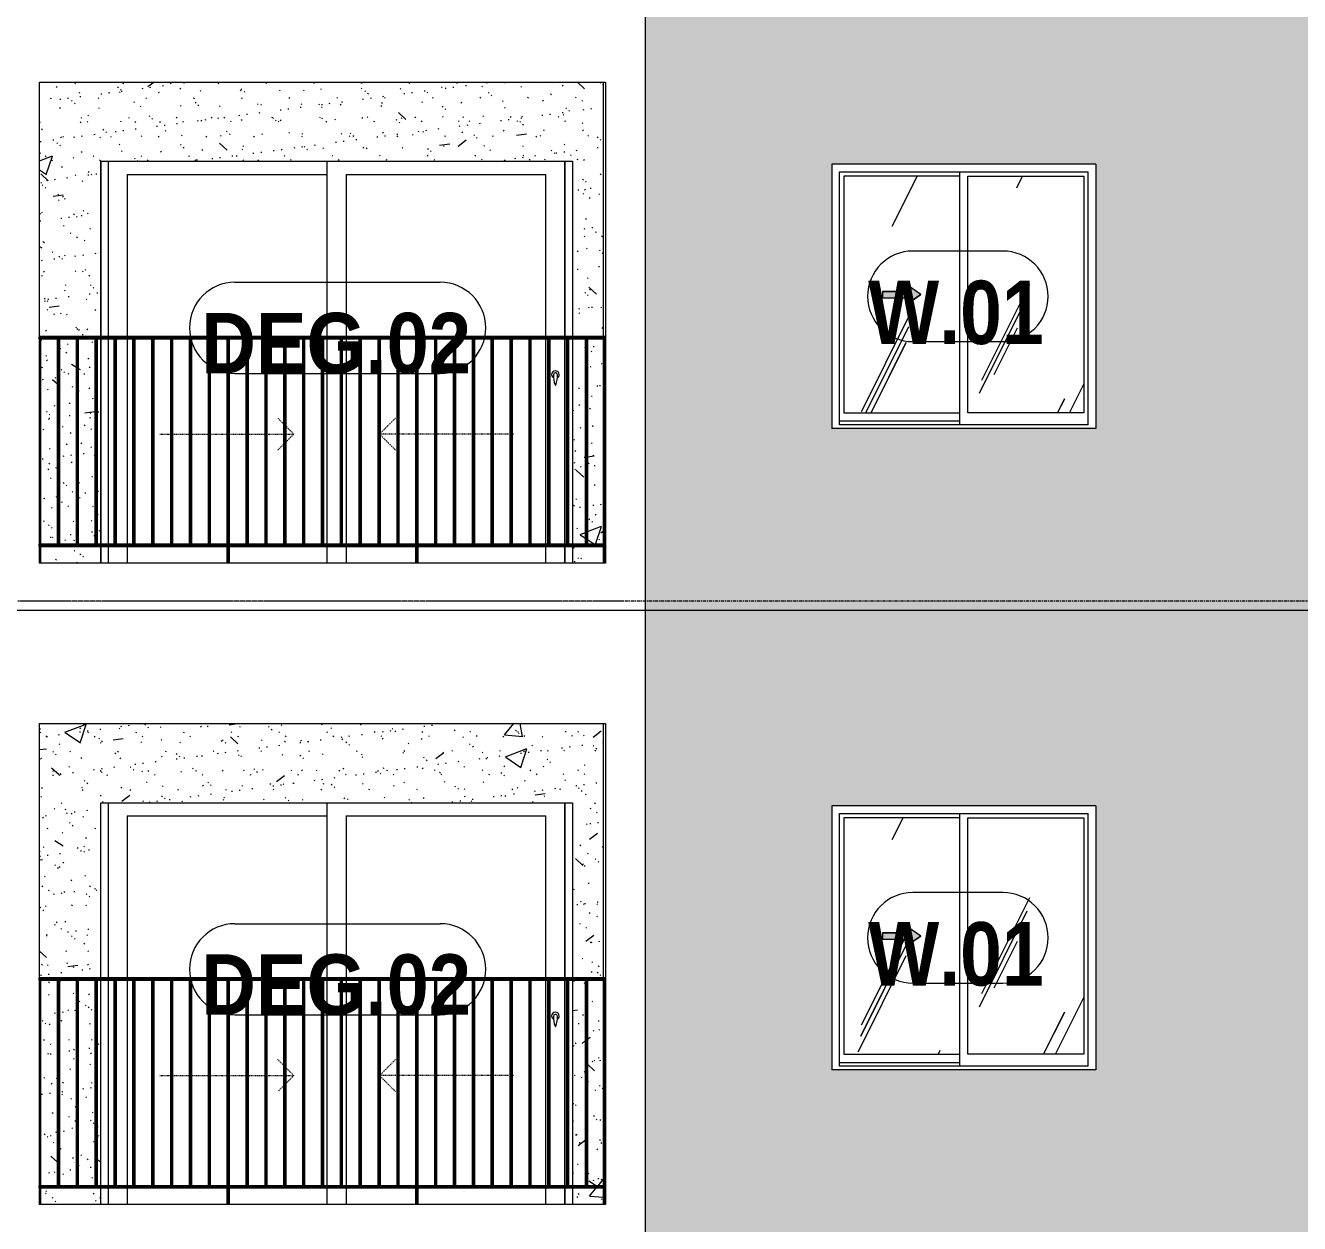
# Model space of a CAD drawing. Header units: millimetres. Extents: x 25061 to 259291, y -8723 to 35400.
# Drawn here: x 189535 to 196291, y 5700 to 12050 of the extents above; entities that cross this region are included whole.
import ezdxf

# ---------------------------------------------------------------- set-up
doc = ezdxf.new("R2010")
doc.units = ezdxf.units.MM
for name, pattern in [('1 NÉT CALL OUT', [6, 3, -3]), ('Centre', [31.75, 6.35, -4.7625, 15.875, -4.7625]), ('Dash', [6.35, 3.175, -3.175]), ('Dash 1_8_', [6.35, 3.175, -3.175])]:
    doc.linetypes.add(name, pattern=pattern)
for name, color, linetype, lineweight in [('0-2', 50, 'Continuous', 5), ('A-AREA', 32, 'Dash 1_8_', 9), ('A-DETL-GENF', 92, 'Continuous', 9), ('A-DETL-GENF-3', 92, '1 NÉT CALL OUT', 9), ('A-DOOR', 31, 'Continuous', 9), ('A-DOOR-FRAM', 31, 'Continuous', 9), ('A-DOOR-HDLN', 31, 'Dash', 9), ('A-DOOR-IDEN', 31, 'Continuous', 9), ('A-FLOR-LEVL-2', 51, 'Centre', 9), ('A-GLAZ', 151, 'Continuous', 9), ('A-GLAZ-1', 7, '1 NÉT CALL OUT', 9), ('A-GLAZ-IDEN', 152, 'Continuous', 9), ('A-WALL', 113, 'Continuous', 9), ('A-WALL-PATT-2', 9, 'Continuous', 9), ('A-WALL-PATT-3', 111, 'Continuous', 5), ('I-WALL-2', 7, 'Continuous', 9)]:
    doc.layers.add(name, color=color, linetype=linetype, lineweight=lineweight)
doc.styles.add('Arial_B_1', font='arialbd.ttf', dxfattribs={"width": 0.9, "height": 320})
doc.styles.add('Arial_B_2', font='arialbd.ttf', dxfattribs={"width": 0.85, "height": 336})
pattern_1 = [(50, (-80880.3, 14125), (1165.98, -102.01), [121.92, -1341.12]), (355, (-80880.3, 14125), (-225.55, 1222.76), [97.54, -1072.9]), (100.451, (-80783.1, 14116.5), (940.43, 1120.75), [103.62, -1139.78]), (46.184, (-80880.3, 14450.1), (1734.9, -269.07), [182.88, -2011.68]), (96.636, (-80735.7, 14427.7), (1519.38, 1583.54), [155.42, -1709.66]), (351.184, (-80880.3, 14450.1), (1519.4, 1583.52), [146.3, -1609.34]), (21, (-80717.7, 14368.8), (970.33, -654.5), [121.92, -1341.12]), (326, (-80717.7, 14368.8), (395.53, 1178.8), [97.54, -1072.9]), (71.451, (-80636.9, 14314.3), (1365.87, 524.3), [103.62, -1139.78]), (37.5, (-80880.3, 14125), (19.767, 541.153), [53.645, -1006.246, 53.645, -1035.507, -1076.96]), (37.5, (-80880.3, 14125), (19.767, 541.153), [-2149.043, 53.645, -1023.315]), (7.5, (-80880.3, 14125), (427.646, 641.156), [53.645, -567.334, 53.645, -981.862, -410.464]), (7.5, (-80880.3, 14125), (427.646, 641.156), [-1656.486, 53.645, -356.82]), (327.5, (-81242.8, 14125), (867.782, -36.665), [53.645, -352.755, 53.645, -1214.323, -1682.496]), (327.5, (-81242.8, 14125), (867.782, -36.665), [-1674.37, 53.645, -1628.85]), (317.5, (-81405.4, 14125), (948.028, 162.73), [53.645, -474.675, 53.645, -788.416, -1194.816]), (317.5, (-81405.4, 14125), (948.028, 162.73), [-1370.38, 53.645, -1141.17])]
pattern_2 = [(37.5, (-80880.3, 14125), (-5.1206, 156.6122), [5.364, -118.181, 5.364, -132.812, -132.08]), (37.5, (-80880.3, 14125), (-5.1206, 156.6122), [-261.722, 5.364, -126.716]), (7.5, (-80880.3, 14125), (143.847, 229.3842), [5.364, -61.285, 5.364, -105.989, -42.672]), (7.5, (-80880.3, 14125), (143.847, 229.3842), [-178.003, 5.364, -37.308]), (327.5, (-80980.28, 14125), (253.1176, 0.4601), [5.364, -35.276, 5.364, -140.94, -191.008]), (327.5, (-80980.28, 14125), (253.1176, 0.4601), [-186.944, 5.364, -185.644]), (317.5, (-80980.28, 14125), (244.338, 71.3376), [5.364, -14.956, 5.364, -90.546, -109.728]), (317.5, (-80980.28, 14125), (244.338, 71.3376), [-116.23, 5.364, -104.364])]
pattern_3 = [(63.435, (-78970.7, 14236.3), (-0.002, 1625.6), [567.96, -3066.99]), (63.435, (-80596.3, 14236.3), (-0.002, 1625.6), [567.96, -3067]), (63.435, (-78192.5, 14550.35), (-0.002, 1625.6), [567.96, -3066.99]), (63.435, (-79818.1, 14550.35), (-0.002, 1625.6), [567.96, -3067]), (63.435, (-78310.3, 14439.5), (-0.002, 1625.6), [567.96, -3066.99]), (63.435, (-79935.9, 14439.5), (-0.002, 1625.6), [567.96, -3067]), (63.435, (-78430.35, 15074.4), (-0.002, 1625.6), [276.06, -3358.9]), (63.435, (-80055.95, 15074.4), (-0.002, 1625.6), [276.06, -3358.9]), (63.435, (-78508.9, 14976.15), (-0.002, 1625.6), [567.96, -3066.99]), (63.435, (-80134.5, 14976.15), (-0.002, 1625.6), [567.96, -3066.99]), (63.435, (-78495, 15046.7), (-0.002, 1625.6), [567.96, -3066.99]), (63.435, (-80120.6, 15046.7), (-0.002, 1625.6), [567.96, -3066.99]), (63.435, (-79150.9, 14737.2), (-0.002, 1625.6), [567.96, -3066.99]), (63.435, (-80776.5, 14737.2), (-0.002, 1625.6), [567.96, -3067]), (63.435, (-79137, 14820.35), (-0.002, 1625.6), [567.96, -3066.99]), (63.435, (-80762.6, 14820.35), (-0.002, 1625.6), [567.96, -3067]), (63.435, (-79133.3, 14880.3), (-0.002, 1625.6), [567.96, -3066.99]), (63.435, (-80758.9, 14880.3), (-0.002, 1625.6), [567.96, -3067])]

# ---------------------------------------------------------------- blocks, each defined once
blk = doc.blocks.new('NCV_TKTC_TANG 2_rvt-2-TKCS_MẶT CẮT 2')
at = {"layer": 'A-WALL-PATT-2'}
h = blk.add_hatch(dxfattribs=at)
h.set_pattern_fill('FP_37', color=256, style=0, pattern_type=2)
h.set_pattern_definition(pattern_1)
h.paths.add_polyline_path([(-88673.4, 5800), (-88662.6, 5800), (-88662.6, 5890), (-88827.6, 5890), (-88827.6, 5800)])
h.paths.add_polyline_path([(-91647.6, 5800), (-91327.6, 5800), (-91327.6, 5890), (-91647.6, 5890)])
h.paths.add_polyline_path([(-91347.6, 5900), (-91327.6, 5900), (-91327.6, 6990), (-91347.6, 6990), (-91347.6, 6783.1)])
h.paths.add_polyline_path([(-91616.9, 5900), (-91557.6, 5900), (-91557.6, 6990), (-91647.6, 6990), (-91647.6, 5900)])
h.paths.add_polyline_path([(-91357.6, 5900), (-91357.6, 6990), (-91447.6, 6990), (-91447.6, 5900)])
h.paths.add_polyline_path([(-91457.6, 5900), (-91457.6, 6990), (-91547.6, 6990), (-91547.6, 5900)])
h.paths.add_polyline_path([(-88662.6, 5900), (-88662.6, 6990), (-88747.6, 6990), (-88747.6, 5900), (-88680.7, 5900)])
h.paths.add_polyline_path([(-88757.6, 5900), (-88757.6, 6990), (-88827.6, 6990), (-88827.6, 5900)])
h.paths.add_polyline_path([(-91652.6, 7000), (-91327.6, 7000), (-91327.6, 7930), (-88827.6, 7930), (-88827.6, 7000), (-88662.6, 7000), (-88662.6, 8350), (-91652.6, 8350), (-91652.6, 7400)])
h = blk.add_hatch(dxfattribs=at)
h.set_pattern_fill('FP_38', color=256, style=0, pattern_type=2)
h.set_pattern_definition(pattern_2)
h.paths.add_polyline_path([(-88673.4, 5800), (-88662.6, 5800), (-88662.6, 5890), (-88827.6, 5890), (-88827.6, 5800)])
h.paths.add_polyline_path([(-91647.6, 5800), (-91327.6, 5800), (-91327.6, 5890), (-91647.6, 5890)])
h.paths.add_polyline_path([(-91347.6, 5900), (-91327.6, 5900), (-91327.6, 6990), (-91347.6, 6990), (-91347.6, 6783.1)])
h.paths.add_polyline_path([(-91616.9, 5900), (-91557.6, 5900), (-91557.6, 6990), (-91647.6, 6990), (-91647.6, 5900)])
h.paths.add_polyline_path([(-91357.6, 5900), (-91357.6, 6990), (-91447.6, 6990), (-91447.6, 5900)])
h.paths.add_polyline_path([(-91457.6, 5900), (-91457.6, 6990), (-91547.6, 6990), (-91547.6, 5900)])
h.paths.add_polyline_path([(-88662.6, 5900), (-88662.6, 6990), (-88747.6, 6990), (-88747.6, 5900), (-88680.7, 5900)])
h.paths.add_polyline_path([(-88757.6, 5900), (-88757.6, 6990), (-88827.6, 6990), (-88827.6, 5900)])
h.paths.add_polyline_path([(-91652.6, 7000), (-91327.6, 7000), (-91327.6, 7930), (-88827.6, 7930), (-88827.6, 7000), (-88662.6, 7000), (-88662.6, 8350), (-91652.6, 8350), (-91652.6, 7400)])
at = {"layer": 'I-WALL-2'}
for p, q in [((-88662.6, 7000), (-88662.6, 8350)), ((-91327.6, 7000), (-91327.6, 7930)), ((-91327.6, 7930), (-88827.6, 7930)), ((-88827.6, 7930), (-88827.6, 7000)), ((-91327.6, 5900), (-91327.6, 6990)), ((-88827.6, 6990), (-88827.6, 5900)), ((-88662.6, 5900), (-88662.6, 6990)), ((-91327.6, 5800), (-91327.6, 5890)), ((-88827.6, 5890), (-88827.6, 5800)), ((-88662.6, 5800), (-88662.6, 5890))]:
    blk.add_line(p, q, dxfattribs=at)
blk = doc.blocks.new('NCV_TKTC_TANG 3 - 4_rvt-4-TKCS_MẶT CẮT 2')
at = {"layer": 'A-WALL-PATT-2'}
h = blk.add_hatch(dxfattribs=at)
h.set_pattern_fill('FP_37', color=256, style=0, pattern_type=2)
h.set_pattern_definition(pattern_1)
h.paths.add_polyline_path([(-91631.3, 9200), (-91327.7, 9200), (-91327.7, 9290), (-91647.6, 9290), (-91647.6, 9200)])
h.paths.add_polyline_path([(-88662.7, 9200), (-88662.7, 9290), (-88827.7, 9290), (-88827.7, 9200), (-88673.6, 9200)])
h.paths.add_polyline_path([(-91608.2, 9300), (-91557.6, 9300), (-91557.6, 10390), (-91647.6, 10390), (-91647.6, 9300), (-91617.1, 9300)])
h.paths.add_polyline_path([(-91457.6, 9300), (-91457.6, 10390), (-91547.6, 10390), (-91547.6, 9300)])
h.paths.add_polyline_path([(-91357.6, 9300), (-91357.6, 10390), (-91447.6, 10390), (-91447.6, 9300)])
h.paths.add_polyline_path([(-91347.6, 9300), (-91327.7, 9300), (-91327.7, 10390), (-91347.6, 10390), (-91347.6, 9867.5)])
h.paths.add_polyline_path([(-88662.7, 9300), (-88662.7, 10390), (-88747.6, 10390), (-88747.6, 9300), (-88680.8, 9300)])
h.paths.add_polyline_path([(-88757.6, 9300), (-88757.6, 10390), (-88827.7, 10390), (-88827.7, 9300)])
h.paths.add_polyline_path([(-91652.6, 10390), (-91652.6, 10400), (-91327.7, 10400), (-91327.7, 11330), (-88827.7, 11330), (-88827.7, 10400), (-88662.7, 10400), (-88662.7, 11750), (-91652.6, 11750), (-91652.6, 10390)])
h = blk.add_hatch(dxfattribs=at)
h.set_pattern_fill('FP_38', color=256, style=0, pattern_type=2)
h.set_pattern_definition(pattern_2)
h.paths.add_polyline_path([(-91631.3, 9200), (-91327.7, 9200), (-91327.7, 9290), (-91647.6, 9290), (-91647.6, 9200)])
h.paths.add_polyline_path([(-88662.7, 9200), (-88662.7, 9290), (-88827.7, 9290), (-88827.7, 9200), (-88673.6, 9200)])
h.paths.add_polyline_path([(-91608.2, 9300), (-91557.6, 9300), (-91557.6, 10390), (-91647.6, 10390), (-91647.6, 9300), (-91617.1, 9300)])
h.paths.add_polyline_path([(-91457.6, 9300), (-91457.6, 10390), (-91547.6, 10390), (-91547.6, 9300)])
h.paths.add_polyline_path([(-91357.6, 9300), (-91357.6, 10390), (-91447.6, 10390), (-91447.6, 9300)])
h.paths.add_polyline_path([(-91347.6, 9300), (-91327.7, 9300), (-91327.7, 10390), (-91347.6, 10390), (-91347.6, 9867.5)])
h.paths.add_polyline_path([(-88662.7, 9300), (-88662.7, 10390), (-88747.6, 10390), (-88747.6, 9300), (-88680.8, 9300)])
h.paths.add_polyline_path([(-88757.6, 9300), (-88757.6, 10390), (-88827.7, 10390), (-88827.7, 9300)])
h.paths.add_polyline_path([(-91652.6, 10390), (-91652.6, 10400), (-91327.7, 10400), (-91327.7, 11330), (-88827.7, 11330), (-88827.7, 10400), (-88662.7, 10400), (-88662.7, 11750), (-91652.6, 11750), (-91652.6, 10390)])
at = {"layer": 'I-WALL-2'}
for p, q in [((-88662.7, 10400), (-88662.7, 11750)), ((-91327.7, 10400), (-91327.7, 11330)), ((-91327.7, 11330), (-88827.7, 11330)), ((-88827.7, 11330), (-88827.7, 10400)), ((-91327.7, 9300), (-91327.7, 10390)), ((-88827.7, 10390), (-88827.7, 9300)), ((-88662.7, 9300), (-88662.7, 10390)), ((-91327.7, 9200), (-91327.7, 9290)), ((-88827.7, 9290), (-88827.7, 9200)), ((-88662.7, 9200), (-88662.7, 9290))]:
    blk.add_line(p, q, dxfattribs=at)
blk = doc.blocks.new('1_FAMILY RVT - W01-WxH 1400x1400xmm-V131-TKCS_MẶT CẮT 2')
at = {"layer": 'A-DETL-GENF-3'}
blk.add_hatch(color=256, dxfattribs=at).paths.add_polyline_path([(-87048.1, 10576.5), (-86980.3, 10623.9), (-87048.1, 10671.4), (-87048.1, 10640.9), (-87183.5, 10640.9), (-87183.5, 10607), (-87048.1, 10607)])
at = {"layer": 'A-GLAZ'}
h = blk.add_hatch(dxfattribs=at)
h.set_pattern_fill('FP_35', color=256, style=0, pattern_type=2)
h.set_pattern_definition(pattern_3)
h.paths.add_polyline_path([(-87389.1, 9997), (-86774.8, 9997), (-86774.8, 11250.9), (-87389.1, 11250.9), (-87389.1, 10607)])
h.paths.add_polyline_path([(-87048.1, 10576.5), (-87048.1, 10607), (-87183.5, 10607), (-87183.5, 10640.9), (-87048.1, 10640.9), (-87048.1, 10671.4), (-86980.3, 10623.9), (-87044.2, 10579.2)])
h = blk.add_hatch(dxfattribs=at)
h.set_pattern_fill('FP_35', color=256, style=0, pattern_type=2)
h.set_pattern_definition(pattern_3)
h.paths.add_polyline_path([(-86116.1, 9997), (-86116.1, 11250.9), (-86730.3, 11250.9), (-86730.3, 9997)])
at = {"layer": 'A-DETL-GENF'}
for p, q in [((-87183.5, 10640.9), (-87183.5, 10607)), ((-87183.5, 10640.9), (-87048.1, 10640.9)), ((-87048.1, 10640.9), (-87183.5, 10640.9)), ((-87183.5, 10640.9), (-87183.5, 10607)), ((-87183.5, 10607), (-87048.1, 10607)), ((-87183.5, 10607), (-87048.1, 10607)), ((-87048.1, 10671.4), (-87048.1, 10640.9)), ((-86980.3, 10623.9), (-87048.1, 10671.4)), ((-86980.3, 10623.9), (-87048.1, 10671.4)), ((-87048.1, 10671.4), (-87048.1, 10640.9)), ((-86980.3, 10623.9), (-87048.1, 10576.5)), ((-87048.1, 10576.5), (-86980.3, 10623.9)), ((-87048.1, 10607), (-87048.1, 10576.5)), ((-87048.1, 10607), (-87048.1, 10576.5))]:
    blk.add_line(p, q, dxfattribs=at)
at = {"layer": 'A-GLAZ'}
for p, q in [((-86052.6, 11314.4), (-87452.6, 11314.4)), ((-87452.6, 11314.4), (-87452.6, 9914.4)), ((-86052.6, 11314.4), (-86052.6, 9914.4)), ((-87411.6, 11273.5), (-86093.5, 11273.5)), ((-87411.6, 9933.5), (-87411.6, 11273.5)), ((-87389.1, 11250.9), (-87389.1, 9997)), ((-86774.8, 11250.9), (-87389.1, 11250.9)), ((-86774.8, 11273.5), (-86774.8, 9933.5)), ((-86730.3, 9997), (-86730.3, 11250.9)), ((-86730.3, 11250.9), (-86116.1, 11250.9)), ((-86116.1, 11250.9), (-86116.1, 9997)), ((-86093.5, 9933.5), (-86093.5, 11273.5)), ((-86774.8, 9952.5), (-87411.6, 9952.5)), ((-86774.8, 9952.5), (-87411.6, 9952.5)), ((-86093.5, 9933.5), (-87411.6, 9933.5)), ((-87389.1, 9997), (-86774.8, 9997)), ((-86116.1, 9997), (-86730.3, 9997)), ((-86052.6, 9914.4), (-87452.6, 9914.4))]:
    blk.add_line(p, q, dxfattribs=at)
blk = doc.blocks.new('DEG_02-DEG_03 - DEG_02-2500x2400mm-CỬA ĐI 02 CÁNH TRƯỢT-V136-TKCS_MẶT CẮT 2')
at = {"layer": 'A-DOOR'}
for p, q in [((-90127.6, 10400), (-90127.6, 11330)), ((-88867.6, 11330), (-88867.6, 10400)), ((-91187.6, 11260), (-91187.6, 10400)), ((-91187.6, 11260), (-90127.6, 11260)), ((-90027.6, 11260), (-90027.6, 10400)), ((-90027.6, 11260), (-88967.6, 11260)), ((-88967.6, 10400), (-88967.6, 11260)), ((-91187.6, 10390), (-91187.6, 9300)), ((-90127.6, 9300), (-90127.6, 10390)), ((-90027.6, 10390), (-90027.6, 9300)), ((-88967.6, 9300), (-88967.6, 10390)), ((-88867.6, 10390), (-88867.6, 9300)), ((-91187.6, 9290), (-91187.6, 9200)), ((-90127.6, 9200), (-90127.6, 9290)), ((-90027.6, 9290), (-90027.6, 9200)), ((-88967.6, 9200), (-88967.6, 9290)), ((-88867.6, 9290), (-88867.6, 9200))]:
    blk.add_line(p, q, dxfattribs=at)
at = {"layer": 'A-DOOR', "flags": 128}
blk.add_lwpolyline([(-88916.1, 10208.7), (-88916.1, 10208.7), (-88916.1, 10208.7), (-88916.1, 10208.7), (-88916.1, 10208.7), (-88916.1, 10208.7), (-88916.1, 10208.7), (-88916.2, 10208.7), (-88916.2, 10208.7), (-88916.2, 10208.7), (-88916.2, 10208.7), (-88916.3, 10208.7), (-88916.3, 10208.7), (-88916.3, 10208.7), (-88916.4, 10208.7), (-88916.4, 10208.7), (-88916.4, 10208.7), (-88916.5, 10208.7), (-88916.5, 10208.7), (-88916.6, 10208.7), (-88916.6, 10208.7), (-88916.7, 10208.7), (-88916.7, 10208.7), (-88916.8, 10208.7), (-88916.8, 10208.7), (-88916.9, 10208.7), (-88916.9, 10208.7), (-88917, 10208.7), (-88917, 10208.7), (-88917.1, 10208.7), (-88917.1, 10208.7), (-88917.2, 10208.7), (-88917.3, 10208.7), (-88917.3, 10208.7), (-88917.4, 10208.7), (-88917.4, 10208.7), (-88917.5, 10208.7), (-88917.5, 10208.7), (-88917.6, 10208.7), (-88917.7, 10208.7), (-88917.7, 10208.7), (-88917.8, 10208.7), (-88917.8, 10208.7), (-88917.9, 10208.7), (-88918, 10208.7), (-88918, 10208.7), (-88918.1, 10208.7), (-88918.1, 10208.7), (-88918.2, 10208.7), (-88918.2, 10208.7), (-88918.3, 10208.7), (-88918.3, 10208.7), (-88918.4, 10208.7), (-88918.4, 10208.7), (-88918.5, 10208.7), (-88918.5, 10208.7), (-88918.6, 10208.7), (-88918.6, 10208.7), (-88918.7, 10208.7), (-88918.7, 10208.7), (-88918.7, 10208.7), (-88918.8, 10208.7), (-88918.8, 10208.7), (-88918.8, 10208.7), (-88918.9, 10208.7), (-88918.9, 10208.7), (-88918.9, 10208.7), (-88919, 10208.7), (-88919, 10208.7), (-88919, 10208.7), (-88919, 10208.7), (-88919, 10208.7), (-88919, 10208.7), (-88919, 10208.7), (-88919.1, 10208.7), (-88919.1, 10208.7)], dxfattribs=at)
at = {"layer": 'A-DOOR'}
for centre, radius, start, end in [((-88917.6, 10200), 20, 0, 180), ((-88919.1, 10199.2), 9.45, 90, 180), ((-88916.1, 10199.2), 9.45, 0, 90), ((-88917.6, 10200), 20, 180, 240), ((-88763.8, 10199.2), 164.8, 180, 199.13397), ((-88917.2, 10146), 2.34, 199.13397, 261.03098), ((-88917.9, 10146), 2.34, 278.96902, 340.86603), ((-89071.4, 10199.2), 164.8, 340.86603, 0), ((-88917.6, 10200), 20, 300, 0)]:
    blk.add_arc(centre, radius, start, end, dxfattribs=at)
at = {"layer": 'A-DOOR-FRAM'}
for p, q in [((-91327.6, 11330), (-91327.6, 10400)), ((-91287.6, 10400), (-91287.6, 11330)), ((-88867.6, 10400), (-88867.6, 11330)), ((-91327.6, 10390), (-91327.6, 9300)), ((-91287.6, 9300), (-91287.6, 10390)), ((-88867.6, 9300), (-88867.6, 10390)), ((-91327.6, 9290), (-91327.6, 9200)), ((-91287.6, 9200), (-91287.6, 9290)), ((-88867.6, 9200), (-88867.6, 9290))]:
    blk.add_line(p, q, dxfattribs=at)
at = {"layer": 'A-DOOR-HDLN'}
for p, q in [((-90357.6, 9937), (-90389.7, 9969.1)), ((-89847.6, 9887), (-89765.5, 9969.1)), ((-91014.8, 9884.2), (-90957.6, 9884.2)), ((-90947.6, 9884.2), (-90857.6, 9884.2)), ((-90847.6, 9884.2), (-90757.6, 9884.2)), ((-90747.6, 9884.2), (-90657.6, 9884.2)), ((-90647.6, 9884.2), (-90557.6, 9884.2)), ((-90547.6, 9884.2), (-90457.6, 9884.2)), ((-90447.6, 9884.2), (-90357.6, 9884.2)), ((-90304.8, 9884.2), (-90347.6, 9927)), ((-90304.8, 9884.2), (-90347.6, 9841.5)), ((-90347.6, 9884.2), (-90304.8, 9884.2)), ((-89757.6, 9884.2), (-89847.6, 9884.2)), ((-89847.6, 9881.5), (-89765.5, 9799.4)), ((-89657.6, 9884.2), (-89747.6, 9884.2)), ((-89557.6, 9884.2), (-89647.6, 9884.2)), ((-89457.6, 9884.2), (-89547.6, 9884.2)), ((-89357.6, 9884.2), (-89447.6, 9884.2)), ((-89257.6, 9884.2), (-89347.6, 9884.2)), ((-89157.6, 9884.2), (-89247.6, 9884.2)), ((-89140.3, 9884.2), (-89147.6, 9884.2)), ((-90357.6, 9831.5), (-90389.7, 9799.4))]:
    blk.add_line(p, q, dxfattribs=at)
blk = doc.blocks.new('1_FAMILY RVT - W01-WxH 1400x1400xmm-V179-TKCS_MẶT CẮT 2')
at = {"layer": 'A-DETL-GENF-3'}
blk.add_hatch(color=256, dxfattribs=at).paths.add_polyline_path([(-87048.1, 7176.5), (-86980.3, 7223.9), (-87048.1, 7271.4), (-87048.1, 7240.9), (-87183.5, 7240.9), (-87183.5, 7207), (-87048.1, 7207)])
at = {"layer": 'A-GLAZ'}
h = blk.add_hatch(dxfattribs=at)
h.set_pattern_fill('FP_35', color=256, style=0, pattern_type=2)
h.set_pattern_definition(pattern_3)
h.paths.add_polyline_path([(-86774.8, 6596.9), (-86774.8, 7850.9), (-87389.1, 7850.9), (-87389.1, 6596.9), (-87044.2, 6596.9)])
h.paths.add_polyline_path([(-87048.1, 7176.5), (-87048.1, 7207), (-87183.5, 7207), (-87183.5, 7240.9), (-87048.1, 7240.9), (-87048.1, 7271.4), (-86980.3, 7223.9), (-87044.2, 7179.2)])
h = blk.add_hatch(dxfattribs=at)
h.set_pattern_fill('FP_35', color=256, style=0, pattern_type=2)
h.set_pattern_definition(pattern_3)
h.paths.add_polyline_path([(-86116.1, 6596.9), (-86116.1, 7850.9), (-86730.3, 7850.9), (-86730.3, 6596.9)])
at = {"layer": 'A-DETL-GENF'}
for p, q in [((-87183.5, 7240.9), (-87183.5, 7207)), ((-87183.5, 7240.9), (-87048.1, 7240.9)), ((-87048.1, 7240.9), (-87183.5, 7240.9)), ((-87183.5, 7240.9), (-87183.5, 7207)), ((-87048.1, 7271.4), (-87048.1, 7240.9)), ((-86980.3, 7223.9), (-87048.1, 7271.4)), ((-86980.3, 7223.9), (-87048.1, 7271.4)), ((-87048.1, 7271.4), (-87048.1, 7240.9)), ((-87183.5, 7207), (-87048.1, 7207)), ((-87183.5, 7207), (-87048.1, 7207)), ((-86980.3, 7223.9), (-87048.1, 7176.5)), ((-87048.1, 7176.5), (-86980.3, 7223.9)), ((-87048.1, 7207), (-87048.1, 7176.5)), ((-87048.1, 7207), (-87048.1, 7176.5))]:
    blk.add_line(p, q, dxfattribs=at)
at = {"layer": 'A-GLAZ'}
for p, q in [((-86052.6, 7914.4), (-87452.6, 7914.4)), ((-87452.6, 7914.4), (-87452.6, 6514.4)), ((-86052.6, 7914.4), (-86052.6, 6514.4)), ((-87411.6, 7873.5), (-86093.5, 7873.5)), ((-87411.6, 6533.4), (-87411.6, 7873.5)), ((-87389.1, 7850.9), (-87389.1, 6596.9)), ((-86774.8, 7850.9), (-87389.1, 7850.9)), ((-86774.8, 7873.5), (-86774.8, 6533.4)), ((-86730.3, 6596.9), (-86730.3, 7850.9)), ((-86730.3, 7850.9), (-86116.1, 7850.9)), ((-86116.1, 7850.9), (-86116.1, 6596.9)), ((-86093.5, 6533.4), (-86093.5, 7873.5)), ((-87389.1, 6596.9), (-86774.8, 6596.9)), ((-86116.1, 6596.9), (-86730.3, 6596.9)), ((-86052.6, 6514.4), (-87452.6, 6514.4)), ((-86774.8, 6552.5), (-87411.6, 6552.5)), ((-86774.8, 6552.5), (-87411.6, 6552.5)), ((-86093.5, 6533.4), (-87411.6, 6533.4))]:
    blk.add_line(p, q, dxfattribs=at)
blk = doc.blocks.new('DEG_02-DEG_03 - DEG_02-2500x2400mm-CỬA ĐI 02 CÁNH TRƯỢT-V183-TKCS_MẶT CẮT 2')
at = {"layer": 'A-DOOR'}
for p, q in [((-90127.6, 7000), (-90127.6, 7930)), ((-88867.6, 7930), (-88867.6, 7000)), ((-91187.6, 7860), (-91187.6, 7000)), ((-91187.6, 7860), (-90127.6, 7860)), ((-90027.6, 7860), (-90027.6, 7000)), ((-90027.6, 7860), (-88967.6, 7860)), ((-88967.6, 7000), (-88967.6, 7860)), ((-91187.6, 6990), (-91187.6, 5900)), ((-90127.6, 5900), (-90127.6, 6990)), ((-90027.6, 6990), (-90027.6, 5900)), ((-88967.6, 5900), (-88967.6, 6990)), ((-88867.6, 6990), (-88867.6, 5900)), ((-91187.6, 5890), (-91187.6, 5800)), ((-90127.6, 5800), (-90127.6, 5890)), ((-90027.6, 5890), (-90027.6, 5800)), ((-88967.6, 5800), (-88967.6, 5890)), ((-88867.6, 5890), (-88867.6, 5800))]:
    blk.add_line(p, q, dxfattribs=at)
at = {"layer": 'A-DOOR', "flags": 128}
blk.add_lwpolyline([(-88916.1, 6808.7), (-88916.1, 6808.7), (-88916.1, 6808.7), (-88916.1, 6808.7), (-88916.1, 6808.7), (-88916.1, 6808.7), (-88916.1, 6808.7), (-88916.2, 6808.7), (-88916.2, 6808.7), (-88916.2, 6808.7), (-88916.2, 6808.7), (-88916.3, 6808.7), (-88916.3, 6808.7), (-88916.3, 6808.7), (-88916.4, 6808.7), (-88916.4, 6808.7), (-88916.4, 6808.7), (-88916.5, 6808.7), (-88916.5, 6808.7), (-88916.6, 6808.7), (-88916.6, 6808.7), (-88916.7, 6808.7), (-88916.7, 6808.7), (-88916.8, 6808.7), (-88916.8, 6808.7), (-88916.9, 6808.7), (-88916.9, 6808.7), (-88917, 6808.7), (-88917, 6808.7), (-88917.1, 6808.7), (-88917.1, 6808.7), (-88917.2, 6808.7), (-88917.3, 6808.7), (-88917.3, 6808.7), (-88917.4, 6808.7), (-88917.4, 6808.7), (-88917.5, 6808.7), (-88917.5, 6808.7), (-88917.6, 6808.7), (-88917.7, 6808.7), (-88917.7, 6808.7), (-88917.8, 6808.7), (-88917.8, 6808.7), (-88917.9, 6808.7), (-88918, 6808.7), (-88918, 6808.7), (-88918.1, 6808.7), (-88918.1, 6808.7), (-88918.2, 6808.7), (-88918.2, 6808.7), (-88918.3, 6808.7), (-88918.3, 6808.7), (-88918.4, 6808.7), (-88918.4, 6808.7), (-88918.5, 6808.7), (-88918.5, 6808.7), (-88918.6, 6808.7), (-88918.6, 6808.7), (-88918.7, 6808.7), (-88918.7, 6808.7), (-88918.7, 6808.7), (-88918.8, 6808.7), (-88918.8, 6808.7), (-88918.8, 6808.7), (-88918.9, 6808.7), (-88918.9, 6808.7), (-88918.9, 6808.7), (-88919, 6808.7), (-88919, 6808.7), (-88919, 6808.7), (-88919, 6808.7), (-88919, 6808.7), (-88919, 6808.7), (-88919, 6808.7), (-88919.1, 6808.7), (-88919.1, 6808.7)], dxfattribs=at)
at = {"layer": 'A-DOOR'}
for centre, radius, start, end in [((-88917.6, 6800), 20, 0, 180), ((-88917.6, 6800), 20, 180, 240), ((-88919.1, 6799.2), 9.45, 90, 180), ((-88763.8, 6799.2), 164.8, 180, 199.13397), ((-88916.1, 6799.2), 9.45, 0, 90), ((-89071.4, 6799.2), 164.8, 340.86603, 0), ((-88917.6, 6800), 20, 300, 0), ((-88917.2, 6746), 2.34, 199.13397, 261.03098), ((-88917.9, 6746), 2.34, 278.96902, 340.86603)]:
    blk.add_arc(centre, radius, start, end, dxfattribs=at)
at = {"layer": 'A-DOOR-FRAM'}
for p, q in [((-91287.6, 7000), (-91287.6, 7930)), ((-88867.6, 7000), (-88867.6, 7930)), ((-91287.6, 5900), (-91287.6, 6990)), ((-88867.6, 5900), (-88867.6, 6990)), ((-91287.6, 5800), (-91287.6, 5890)), ((-88867.6, 5800), (-88867.6, 5890))]:
    blk.add_line(p, q, dxfattribs=at)
at = {"layer": 'A-DOOR-HDLN'}
for p, q in [((-90357.6, 6537), (-90389.7, 6569.1)), ((-89847.6, 6487), (-89765.5, 6569.1)), ((-90304.8, 6484.2), (-90347.6, 6527)), ((-91014.8, 6484.2), (-90957.6, 6484.2)), ((-90947.6, 6484.2), (-90857.6, 6484.2)), ((-90847.6, 6484.2), (-90757.6, 6484.2)), ((-90747.6, 6484.2), (-90657.6, 6484.2)), ((-90647.6, 6484.2), (-90557.6, 6484.2)), ((-90547.6, 6484.2), (-90457.6, 6484.2)), ((-90447.6, 6484.2), (-90357.6, 6484.2)), ((-90357.6, 6431.5), (-90389.7, 6399.4)), ((-90304.8, 6484.2), (-90347.6, 6441.5)), ((-90347.6, 6484.2), (-90304.8, 6484.2)), ((-89757.6, 6484.2), (-89847.6, 6484.2)), ((-89847.6, 6481.5), (-89765.5, 6399.4)), ((-89657.6, 6484.2), (-89747.6, 6484.2)), ((-89557.6, 6484.2), (-89647.6, 6484.2)), ((-89457.6, 6484.2), (-89547.6, 6484.2)), ((-89357.6, 6484.2), (-89447.6, 6484.2)), ((-89257.6, 6484.2), (-89347.6, 6484.2)), ((-89157.6, 6484.2), (-89247.6, 6484.2)), ((-89140.3, 6484.2), (-89147.6, 6484.2))]:
    blk.add_line(p, q, dxfattribs=at)
blk = doc.blocks.new('Railing - 10mm-1251313-TKCS_MẶT CẮT 2')
at = {"layer": ''}
for p, q in [((-60830.064287, 5900), (-60830.064287, 6990)), ((-60820.064287, 6990), (-60820.064287, 5900))]:
    blk.add_line(p, q, dxfattribs=at)
blk = doc.blocks.new('Railing - 50 x 10mm-1251315-TKCS_MẶT CẮT 2')
at = {"layer": ''}
for p, q in [((-59897.564287, 6990), (-59907.564287, 6990)), ((-59907.564287, 5800), (-59907.564287, 6990)), ((-59897.564287, 6990), (-59897.564287, 5800))]:
    blk.add_line(p, q, dxfattribs=at)
blk = doc.blocks.new('Railing - 50 x 10mm-V187-TKCS_MẶT CẮT 2')
at = {"layer": ''}
for q in [(-88657.564287, 5800), (-88652.635618, 6990)]:
    blk.add_line((-88657.564287, 6990), q, dxfattribs=at)
blk = doc.blocks.new('Railing - 50 x 10mm-V188-TKCS_MẶT CẮT 2')
at = {"layer": ''}
for p in [(-91652.635618, 6990), (-91647.564287, 5800)]:
    blk.add_line(p, (-91647.564287, 6990), dxfattribs=at)
blk = doc.blocks.new('Railing - Railing-1237462-TKCS_MẶT CẮT 2')
at = {"layer": ''}
for p, q in [((-91652.6, 5890), (-91652.6, 5900)), ((-91652.6, 5900), (-88652.6, 5900)), ((-91652.6, 5890), (-88652.6, 5890))]:
    blk.add_line(p, q, dxfattribs=at)
for name in ['Railing - 50 x 10mm-V188-TKCS_MẶT CẮT 2', 'Railing - 50 x 10mm-V187-TKCS_MẶT CẮT 2']:
    blk.add_blockref(name, (0, 0))
at = {"extrusion": (0, 0, -1), "zscale": -1}
for name, p in [('Railing - 10mm-1251313-TKCS_MẶT CẮT 2', (152377.6, 0)), ('Railing - 10mm-1251313-TKCS_MẶT CẮT 2', (152277.6, 0)), ('Railing - 10mm-1251313-TKCS_MẶT CẮT 2', (152177.6, 0)), ('Railing - 10mm-1251313-TKCS_MẶT CẮT 2', (152077.6, 0)), ('Railing - 10mm-1251313-TKCS_MẶT CẮT 2', (151977.6, 0)), ('Railing - 10mm-1251313-TKCS_MẶT CẮT 2', (151877.6, 0)), ('Railing - 10mm-1251313-TKCS_MẶT CẮT 2', (151777.6, 0)), ('Railing - 10mm-1251313-TKCS_MẶT CẮT 2', (151677.6, 0)), ('Railing - 10mm-1251313-TKCS_MẶT CẮT 2', (151577.6, 0)), ('Railing - 50 x 10mm-1251315-TKCS_MẶT CẮT 2', (150555.1, 0)), ('Railing - 10mm-1251313-TKCS_MẶT CẮT 2', (151377.6, 0)), ('Railing - 10mm-1251313-TKCS_MẶT CẮT 2', (151277.6, 0)), ('Railing - 10mm-1251313-TKCS_MẶT CẮT 2', (151177.6, 0)), ('Railing - 10mm-1251313-TKCS_MẶT CẮT 2', (151077.6, 0)), ('Railing - 10mm-1251313-TKCS_MẶT CẮT 2', (150977.6, 0)), ('Railing - 10mm-1251313-TKCS_MẶT CẮT 2', (150877.6, 0)), ('Railing - 10mm-1251313-TKCS_MẶT CẮT 2', (150777.6, 0)), ('Railing - 10mm-1251313-TKCS_MẶT CẮT 2', (150677.6, 0)), ('Railing - 10mm-1251313-TKCS_MẶT CẮT 2', (150577.6, 0)), ('Railing - 50 x 10mm-1251315-TKCS_MẶT CẮT 2', (149555.1, 0)), ('Railing - 10mm-1251313-TKCS_MẶT CẮT 2', (150377.6, 0)), ('Railing - 10mm-1251313-TKCS_MẶT CẮT 2', (150277.6, 0)), ('Railing - 10mm-1251313-TKCS_MẶT CẮT 2', (150177.6, 0)), ('Railing - 10mm-1251313-TKCS_MẶT CẮT 2', (150077.6, 0)), ('Railing - 10mm-1251313-TKCS_MẶT CẮT 2', (149977.6, 0)), ('Railing - 10mm-1251313-TKCS_MẶT CẮT 2', (149877.6, 0)), ('Railing - 10mm-1251313-TKCS_MẶT CẮT 2', (149777.6, 0)), ('Railing - 10mm-1251313-TKCS_MẶT CẮT 2', (149677.6, 0)), ('Railing - 10mm-1251313-TKCS_MẶT CẮT 2', (149577.6, 0))]:
    blk.add_blockref(name, p, dxfattribs=at)
blk = doc.blocks.new('Top Rail Type - Top Rail_Internal_-1237469-TKCS_MẶT CẮT 2')
at = {"layer": ''}
for p, q in [((-91652.564287, 6990), (-91652.564287, 7000)), ((-88652.635618, 7000), (-91652.564287, 7000)), ((-88652.635618, 6990), (-91652.564287, 6990))]:
    blk.add_line(p, q, dxfattribs=at)
blk = doc.blocks.new('Railing - Railing-1558316-TKCS_MẶT CẮT 2')
at = {"layer": ''}
for p, q in [((-91652.6, 9290), (-91652.6, 9300)), ((-91652.6, 9300), (-88652.6, 9300)), ((-91652.6, 9290), (-88652.6, 9290))]:
    blk.add_line(p, q, dxfattribs=at)
for name in ['Railing - 50 x 10mm-V188-TKCS_MẶT CẮT 2', 'Railing - 50 x 10mm-V187-TKCS_MẶT CẮT 2']:
    blk.add_blockref(name, (0, 3400))
at = {"extrusion": (0, 0, -1), "zscale": -1}
for name, p in [('Railing - 10mm-1251313-TKCS_MẶT CẮT 2', (152377.6, 3400)), ('Railing - 10mm-1251313-TKCS_MẶT CẮT 2', (152277.6, 3400)), ('Railing - 10mm-1251313-TKCS_MẶT CẮT 2', (152177.6, 3400)), ('Railing - 10mm-1251313-TKCS_MẶT CẮT 2', (152077.6, 3400)), ('Railing - 10mm-1251313-TKCS_MẶT CẮT 2', (151977.6, 3400)), ('Railing - 10mm-1251313-TKCS_MẶT CẮT 2', (151877.6, 3400)), ('Railing - 10mm-1251313-TKCS_MẶT CẮT 2', (151777.6, 3400)), ('Railing - 10mm-1251313-TKCS_MẶT CẮT 2', (151677.6, 3400)), ('Railing - 10mm-1251313-TKCS_MẶT CẮT 2', (151577.6, 3400)), ('Railing - 50 x 10mm-1251315-TKCS_MẶT CẮT 2', (150555.1, 3400)), ('Railing - 10mm-1251313-TKCS_MẶT CẮT 2', (151377.6, 3400)), ('Railing - 10mm-1251313-TKCS_MẶT CẮT 2', (151277.6, 3400)), ('Railing - 10mm-1251313-TKCS_MẶT CẮT 2', (151177.6, 3400)), ('Railing - 10mm-1251313-TKCS_MẶT CẮT 2', (151077.6, 3400)), ('Railing - 10mm-1251313-TKCS_MẶT CẮT 2', (150977.6, 3400)), ('Railing - 10mm-1251313-TKCS_MẶT CẮT 2', (150877.6, 3400)), ('Railing - 10mm-1251313-TKCS_MẶT CẮT 2', (150777.6, 3400)), ('Railing - 10mm-1251313-TKCS_MẶT CẮT 2', (150677.6, 3400)), ('Railing - 10mm-1251313-TKCS_MẶT CẮT 2', (150577.6, 3400)), ('Railing - 50 x 10mm-1251315-TKCS_MẶT CẮT 2', (149555.1, 3400)), ('Railing - 10mm-1251313-TKCS_MẶT CẮT 2', (150377.6, 3400)), ('Railing - 10mm-1251313-TKCS_MẶT CẮT 2', (150277.6, 3400)), ('Railing - 10mm-1251313-TKCS_MẶT CẮT 2', (150177.6, 3400)), ('Railing - 10mm-1251313-TKCS_MẶT CẮT 2', (150077.6, 3400)), ('Railing - 10mm-1251313-TKCS_MẶT CẮT 2', (149977.6, 3400)), ('Railing - 10mm-1251313-TKCS_MẶT CẮT 2', (149877.6, 3400)), ('Railing - 10mm-1251313-TKCS_MẶT CẮT 2', (149777.6, 3400)), ('Railing - 10mm-1251313-TKCS_MẶT CẮT 2', (149677.6, 3400)), ('Railing - 10mm-1251313-TKCS_MẶT CẮT 2', (149577.6, 3400))]:
    blk.add_blockref(name, p, dxfattribs=at)
blk = doc.blocks.new('Top Rail Type - Top Rail_Internal_-1558317-TKCS_MẶT CẮT 2')
at = {"layer": ''}
for p, q in [((-91652.564287, 10390), (-91652.564287, 10400)), ((-88652.635618, 10400), (-91652.564287, 10400)), ((-88652.635618, 10390), (-91652.564287, 10390))]:
    blk.add_line(p, q, dxfattribs=at)
blk = doc.blocks.new('STN_Door Tag - STN_Door Tag-1788670-TKCS_MẶT CẮT 2')
at = {"layer": 'A-DOOR-IDEN'}
for p, q in [((-93966.7, 3889.1), (-92878.6, 3889.1)), ((-93966.7, 3406.1), (-92878.6, 3406.1))]:
    blk.add_line(p, q, dxfattribs=at)
for centre, start, end in [((-93966.7, 3647.6), 90, 270), ((-92878.6, 3647.6), 270, 90)]:
    blk.add_arc(centre, 241.5, start, end, dxfattribs=at)
blk = doc.blocks.new('SSA-WINDOW TAG - 10-2062020-TKCS_MẶT CẮT 2')
at = {"layer": 'A-GLAZ-IDEN'}
for p, q in [((-117145.064287, 7454.4), (-117622.564287, 7454.4)), ((-117622.564287, 6974.4), (-117145.064287, 6974.4))]:
    blk.add_line(p, q, dxfattribs=at)
for centre, start, end in [((-117622.564287, 7214.4), 90, 270), ((-117145.064287, 7214.4), 270, 90)]:
    blk.add_arc(centre, 240, start, end, dxfattribs=at)

msp = doc.modelspace()

# ---------------------------------------------------------------- hatches: boundary and pattern name
at = {"layer": 'A-WALL-PATT-3'}
h = msp.add_hatch(color=256, dxfattribs=at)
h.paths.add_polyline_path([(195809, 8950), (196410.2, 8950), (196410.2, 12350), (192820.2, 12350), (192820.2, 8950), (194218.6, 8950)])
h.paths.add_polyline_path([(193810.2, 9914.4), (193810.2, 11314.4), (195210.2, 11314.4), (195210.2, 9914.4), (193851.1, 9914.4)])
h = msp.add_hatch(color=256, dxfattribs=at)
h.paths.add_polyline_path([(195169.3, 5550), (196410.2, 5550), (196410.2, 8950), (192820.2, 8950), (192820.2, 5550), (194218.6, 5550)])
h.paths.add_polyline_path([(193851.1, 6514.4), (193810.2, 6514.4), (193810.2, 7914.4), (195210.2, 7914.4), (195210.2, 6514.4), (194218.6, 6514.4)])

# ---------------------------------------------------------------- linework, layer by layer
at = {"layer": 'A-AREA'}
msp.add_line((189510.2, 9000), (192710.2, 9000), dxfattribs=at)
at = {"layer": 'A-FLOR-LEVL-2'}
msp.add_line((147110.2, 9000), (255566.7, 9000), dxfattribs=at)
at = {"layer": 'A-WALL'}
for p, q in [((192820.2, 29350), (192820.2, 5550)), ((189610.1, 9200), (189610.1, 11750)), ((189610.1, 11750), (192610.1, 11750)), ((192610.1, 11750), (192610.1, 9200)), ((192610.1, 9200), (189610.1, 9200)), ((196410.2, 8950), (182610.2, 8950)), ((189610.1, 5800), (189610.1, 8350)), ((189610.1, 8350), (192610.1, 8350)), ((192610.1, 8350), (192610.1, 5800)), ((192610.1, 5800), (189610.1, 5800))]:
    msp.add_line(p, q, dxfattribs=at)

# ---------------------------------------------------------------- block references
at = {"layer": ''}
for name in ['Railing - Railing-1558316-TKCS_MẶT CẮT 2', 'Top Rail Type - Top Rail_Internal_-1558317-TKCS_MẶT CẮT 2', 'Railing - Railing-1237462-TKCS_MẶT CẮT 2', 'Top Rail Type - Top Rail_Internal_-1237469-TKCS_MẶT CẮT 2']:
    msp.add_blockref(name, (281262.8, 0), dxfattribs=at)
at = {"layer": '0-2'}
for name in ['NCV_TKTC_TANG 3 - 4_rvt-4-TKCS_MẶT CẮT 2', 'NCV_TKTC_TANG 2_rvt-2-TKCS_MẶT CẮT 2']:
    msp.add_blockref(name, (281262.8, 0), dxfattribs=at)
at = {"layer": 'A-DOOR'}
for name in ['DEG_02-DEG_03 - DEG_02-2500x2400mm-CỬA ĐI 02 CÁNH TRƯỢT-V136-TKCS_MẶT CẮT 2', 'DEG_02-DEG_03 - DEG_02-2500x2400mm-CỬA ĐI 02 CÁNH TRƯỢT-V183-TKCS_MẶT CẮT 2']:
    msp.add_blockref(name, (281262.8, 0), dxfattribs=at)
at = {"layer": 'A-DOOR-IDEN'}
for p in [(284612.8, 6800), (284612.8, 3400)]:
    msp.add_blockref('STN_Door Tag - STN_Door Tag-1788670-TKCS_MẶT CẮT 2', p, dxfattribs=at)
at = {"layer": 'A-GLAZ-1'}
for name in ['1_FAMILY RVT - W01-WxH 1400x1400xmm-V131-TKCS_MẶT CẮT 2', '1_FAMILY RVT - W01-WxH 1400x1400xmm-V179-TKCS_MẶT CẮT 2']:
    msp.add_blockref(name, (281262.8, 0), dxfattribs=at)
at = {"layer": 'A-GLAZ-IDEN'}
for p in [(311862.8, 3400), (311862.8, 0)]:
    msp.add_blockref('SSA-WINDOW TAG - 10-2062020-TKCS_MẶT CẮT 2', p, dxfattribs=at)

# ---------------------------------------------------------------- texts
at = {"layer": 'A-DOOR-IDEN', "char_height": 320, "width": 1467.36, "attachment_point": 5, "line_spacing_factor": 0.936439, "style": 'Arial_B_1'}
for insert in [(191182, 10364.6), (191182, 6964.6)]:
    msp.add_mtext('\\pt7.2,14.4,21.6,28.8,36,43.2,50.4,57.6,64.8,72,79.2,86.4,93.6,100.8,108,115.2,122.4,129.6,136.8,144,151.2,158.4,165.6,172.8,180,187.2,194.4,201.6,208.8,216,223.2,230.4;DEG.02', dxfattribs=dict(at, insert=insert))
at = {"layer": 'A-GLAZ-IDEN', "char_height": 336, "width": 962.88, "attachment_point": 5, "line_spacing_factor": 0.936439, "style": 'Arial_B_2'}
for insert in [(194469, 10527.1), (194469, 7127.1)]:
    msp.add_mtext('\\pt6.80064,13.60128,20.39856,27.1992,33.99984,40.80048,47.60112,54.3984,61.19904,67.99968,74.80032,81.60096,88.4016,95.19888,101.99952,108.80016,115.6008,122.40144,129.19872,135.99936,142.8,149.60064,156.40128,163.19856,169.9992,176.79984,183.60048,190.40112,197.1984,203.99904,210.79968,217.60032;W.01', dxfattribs=dict(at, insert=insert))

doc.saveas('drawing.dxf')
